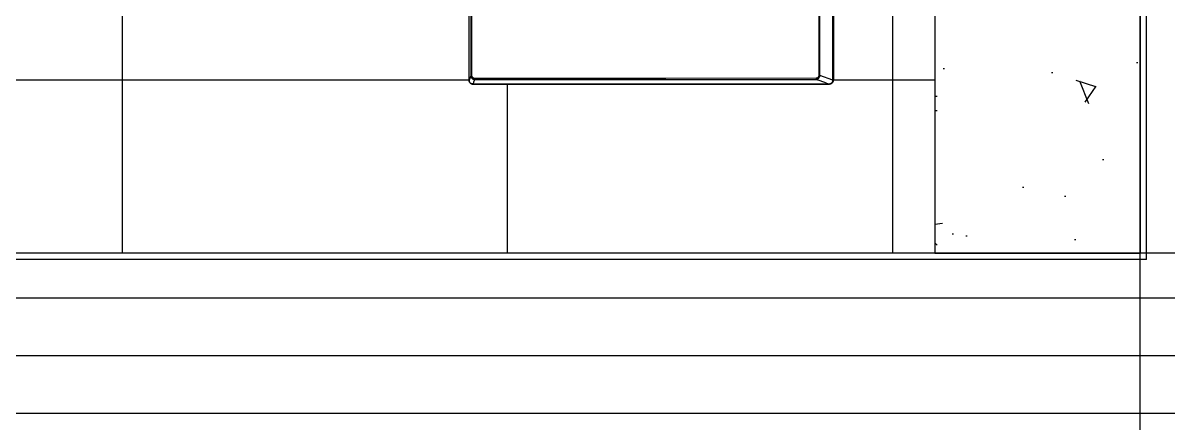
# Model space of a CAD drawing. Header units: millimetres. Extents: x 7086022 to 7120578, y 229555 to 276126.
# Drawn here: x 7104863 to 7105755, y 244232 to 244545 of the extents above; entities that cross this region are included whole.
import ezdxf
from ezdxf.xclip import XClip

# ---------------------------------------------------------------- set-up
doc = ezdxf.new("R2010")
doc.units = ezdxf.units.MM
doc.header["$LTSCALE"] = 100
doc.header["$XCLIPFRAME"] = 2
doc.linetypes.add('U-84C-EX$0$CEN', pattern=[62, 60, -1, 0, -1])
for name, color, linetype in [('AA-BORD-XREF', 15, 'Continuous'), ('BP', 7, 'Continuous'), ('U-84C-EX$0$CEN', 1, 'U-84C-EX$0$CEN'), ('U-84C-EX$0$FIN', 5, 'Continuous'), ('U-84C-EX$0$FUR_욕실', 6, 'Continuous'), ('U-84C-EX$0$HAT', 8, 'Continuous'), ('U-84C-EX$0$WAL', 3, 'Continuous')]:
    doc.layers.add(name, color=color, linetype=linetype)
for name, color, linetype, plot in [('Defpoint', 142, 'Continuous', False), ('U-84C-EX$0$Defpoint', 142, 'Continuous', False), ('U-84C-EX$0$MC', 152, 'Continuous', False)]:
    doc.layers.add(name, color=color, linetype=linetype, plot=plot)

# ---------------------------------------------------------------- blocks, each defined once
blk = doc.blocks.new('BORD-302')
at = {"layer": 'Defpoint'}
blk.add_lwpolyline([(-1670, 0), (0, 0), (0, -2270), (-1670, -2270)], close=True, dxfattribs=at)
blk = doc.blocks.new('U-84C-EX$0$대변기')
blk.add_wipeout([(22.25, 172.54), (8.91, 147.75), (6.75, 136.34), (0, 0), (6.75, -136.34), (8.91, -147.75), (22.08, -172.29), (48.75, -190.93), (71.39, -195), (166.78, -195), (163.87, -199.59), (211.56, -201.09), (211.59, -201.6), (211.81, -202.64), (212.51, -203.59), (213.12, -203.98), (214.15, -204.2), (220.75, -204.2), (220.75, -206.36), (211.68, -206.36), (211.16, -206.4), (210.27, -206.68), (209.31, -207.43), (208.75, -208.41), (208.59, -209.09), (208.56, -209.46), (208.57, -265.02), (208.68, -265.02), (208.78, -265.75), (209.15, -266.63), (209.44, -267.04), (210.11, -267.63), (210.66, -267.92), (211.05, -268.03), (211.75, -268.12), (489.29, -268.12), (490.39, -267.86), (490.87, -267.71), (491.45, -267.22), (492.01, -266.5), (492.24, -265.95), (492.34, -265.59), (492.39, -265), (492.39, -209.47), (492.27, -208.62), (492.05, -208.04), (491.65, -207.42), (491.18, -206.97), (490.66, -206.65), (490.05, -206.44), (489.56, -206.38), (489.29, -206.36), (294.65, -206.36), (294.65, -204.2), (299.37, -204.2), (299.93, -204.14), (300.82, -203.77), (301.13, -203.53), (301.57, -203.01), (301.8, -202.57), (301.98, -201.86), (301.98, -201.81), (356.76, -202.11), (409.65, -200.73), (451.07, -197.49), (521.76, -184.13), (558.83, -171.77), (607.51, -146.93), (640.32, -121.72), (666.4, -92.64), (682.86, -64.81), (689.37, -48.84), (694.46, -30.58), (696.68, -17.3), (697.46, -8.65), (697.7, 0.02), (696.02, 21.31), (691.27, 41.8), (683.34, 62.6), (669.05, 87.71), (652.78, 108.07), (630.64, 128.96), (599.08, 150.93), (558.2, 170.85), (516.94, 184.22), (478.6, 192.5), (440.58, 197.36), (409.56, 199.56), (375.33, 200.69), (311.09, 200.7), (281.72, 200.87), (251.35, 200.76), (223.33, 200.38), (188.29, 199.95), (182.4, 198.16), (177.52, 194.77), (79.8, 195), (40.7, 194.57), (37.25, 193.23), (37.25, 185.31)]).dxf.layer = 'U-84C-EX$0$FUR_욕실'
at = {"layer": 'U-84C-EX$0$FUR_욕실'}
for p, q in [((208.56, -209.46, 0), (208.56, -264.92, 0)), ((208.57, -209.46, 0), (208.57, -264.92, 0)), ((208.68, -209.46, 0), (208.68, -265.02, 0)), ((208.73, -209.46, 0), (208.73, -265.02, 0)), ((208.9, -265, 0), (208.9, -209.47, 0)), ((208.99, -209.47, 0), (208.99, -265, 0)), ((219.14, -261.37, 0), (219.14, -209.47, 0)), ((219.98, -209.47, 0), (219.98, -261.37, 0)), ((490.14, -261.59, 0), (490.14, -209.47, 0)), ((490.97, -209.47, 0), (490.97, -261.59, 0)), ((492.39, -265, 0), (492.39, -209.47, 0)), ((492.39, -265, 0), (492.39, -209.47, 0)), ((208.57, -264.92, 0), (208.56, -264.92, 0)), ((208.57, -264.92, 0), (208.57, -265.02, 0)), ((208.68, -265.02, 0), (208.57, -265.02, 0)), ((208.73, -265.02, 0), (208.9, -265.02, 0)), ((208.9, -265.02, 0), (208.9, -265, 0)), ((208.99, -265, 0), (219.14, -261.37, 0)), ((209.58, -267.21, 0), (209.47, -267.21, 0)), ((214.53, -267.08, 0), (211.93, -268.01, 0)), ((214.53, -267.08, 0), (221.07, -264.74, 0)), ((221.83, -264.47, 0), (221.07, -264.74, 0)), ((221.83, -264.47, 0), (221.83, -264.47, 0)), ((487.98, -264.53, 0), (488.13, -264.89, 0)), ((488.13, -264.89, 0), (488.41, -265.57, 0)), ((488.81, -266.53, 0), (489.03, -267.08, 0)), ((489.03, -267.08, 0), (489.41, -267.99, 0)), ((490.97, -261.59, 0), (490.97, -261.59, 0)), ((490.97, -261.59, 0), (492.39, -265, 0)), ((492.39, -265, 0), (492.39, -265, 0)), ((492.39, -265, 0), (492.39, -265, 0)), ((492.39, -265.02, 0), (492.39, -265.03, 0)), ((211.75, -268.12, 0), (211.65, -268.12, 0)), ((211.88, -268.03, 0), (211.75, -268.07, 0)), ((211.75, -268.07, 0), (489.29, -268.07, 0)), ((211.75, -268.12, 0), (489.29, -268.12, 0)), ((211.88, -268.03, 0), (211.89, -268.01, 0)), ((211.92, -268.03, 0), (211.88, -268.03, 0)), ((211.92, -268.03, 0), (211.93, -268.01, 0)), ((489.41, -268.03, 0), (489.29, -268.07, 0)), ((489.41, -268.03, 0), (489.39, -268.03, 0)), ((490.39, -267.86, 0), (490.51, -267.82, 0))]:
    blk.add_line(p, q, dxfattribs=at)
at = {"layer": 'U-84C-EX$0$FUR_욕실', "elevation": 0, "flags": 128}
for points in [[(208.99, -265), (208.97, -265), (208.96, -265), (208.94, -265), (208.93, -265), (208.92, -265), (208.91, -265), (208.9, -265), (208.9, -265)], [(219.14, -261.37), (219.23, -261.37), (219.32, -261.37), (219.42, -261.37), (219.53, -261.37), (219.64, -261.37), (219.75, -261.37), (219.87, -261.37), (219.98, -261.37)], [(221.93, -263.52), (339.15, -263.56), (398.71, -263.59), (458.27, -263.62), (488.06, -263.64)], [(489.39, -268.03), (380.66, -268.03), (350.65, -268.03), (230.61, -268.03), (211.92, -268.03)], [(211.93, -268.01), (212.54, -268.01), (215, -268.01), (224.83, -268.01), (264.14, -268.01), (342.77, -268), (416.09, -268), (489.41, -267.99)]]:
    blk.add_lwpolyline(points, dxfattribs=at)
at = {"layer": 'U-84C-EX$0$FUR_욕실'}
for centre, radius, start, end in [((209.01, -262.54, 0), 2.48, 267.50862, 269.61675), ((489.38, -267.98, 0), 0.0552, 309.18067, 353.23645)]:
    blk.add_arc(centre, radius, start, end, dxfattribs=at)
for points, knots in [([(208.68, -265.02, 0), (208.72, -265.43, 0), (208.81, -266.25, 0), (209.32, -266.89, 0), (209.58, -267.21, 0)], [0, 0, 0, 0, 0.499999, 1, 1, 1, 1]), ([(208.73, -265.02, 0), (208.77, -265.37, 0), (208.83, -266.05, 0), (209.36, -266.97, 0), (210.12, -267.66, 0), (210.97, -268.02, 0), (211.53, -268.06, 0), (211.75, -268.07, 0)], [0, 0, 0, 0, 0.215081, 0.429771, 0.644427, 0.859107, 1, 1, 1, 1]), ([(211.88, -268.03, 0), (211.88, -268.03, 0), (211.77, -268.03, 0), (211.33, -268, 0), (210.56, -267.78, 0), (209.96, -267.35, 0), (209.44, -266.8, 0), (209.03, -266.11, 0), (208.9, -265.38, 0), (208.9, -265.02, 0), (208.9, -265.02, 0)], [0, 0, 0, 0, 0.000013, 0.071612, 0.285836, 0.500053, 0.54032, 0.770601, 0.999987, 1, 1, 1, 1]), ([(208.99, -265, 0), (208.99, -265, 0), (208.99, -265.01, 0), (208.99, -265.02, 0), (208.99, -265.03, 0)], [0, 0, 0, 0, 0.0021313, 1, 1, 1, 1]), ([(208.99, -265.03, 0), (209.03, -265.38, 0), (209.11, -266.08, 0), (209.52, -266.75, 0), (210.02, -267.3, 0), (210.6, -267.73, 0), (211.35, -267.98, 0), (211.78, -268, 0), (211.89, -268.01, 0)], [0, 0, 0, 0, 0.228195, 0.457176, 0.497266, 0.711344, 0.927279, 1, 1, 1, 1]), ([(209.58, -267.21, 0), (209.89, -267.47, 0), (210.53, -267.99, 0), (211.35, -268.08, 0), (211.75, -268.12, 0)], [0, 0, 0, 0, 0.500005, 1, 1, 1, 1]), ([(221.83, -264.47, 0), (221.83, -264.47, 0), (221.68, -264.46, 0), (221.23, -264.37, 0), (220.52, -264.01, 0), (219.95, -263.47, 0), (219.51, -262.82, 0), (219.23, -262.16, 0), (219.15, -261.6, 0), (219.14, -261.37, 0), (219.14, -261.37, 0)], [0, 0, 0, 0, 0.000013, 0.107828, 0.327304, 0.532216, 0.62767, 0.849595, 0.999987, 1, 1, 1, 1]), ([(219.98, -261.37, 0), (219.99, -261.54, 0), (220.02, -261.96, 0), (220.23, -262.45, 0), (220.57, -262.91, 0), (221, -263.28, 0), (221.51, -263.49, 0), (221.83, -263.51, 0), (221.93, -263.52, 0)], [0, 0, 0, 0, 0.156119, 0.388644, 0.488121, 0.696829, 0.906124, 1, 1, 1, 1]), ([(221.93, -263.52, 0), (221.93, -263.62, 0), (221.93, -263.83, 0), (221.91, -264.12, 0), (221.87, -264.35, 0), (221.84, -264.43, 0), (221.83, -264.47, 0)], [0, 0, 0, 0, 0.25, 0.5, 0.75, 1, 1, 1, 1]), ([(487.98, -264.53, 0), (487.32, -264.53, 0), (484.02, -264.53, 0), (470.18, -264.52, 0), (414.82, -264.51, 0), (329.4, -264.49, 0), (254.52, -264.48, 0), (221.83, -264.47, 0), (221.83, -264.47, 0)], [0, 0, 0, 0, 0.007429, 0.037145, 0.15601, 0.631471, 1, 1, 1, 1, 1]), ([(490.97, -261.59, 0), (490.97, -261.59, 0), (490.96, -261.78, 0), (490.89, -262.31, 0), (490.53, -263.12, 0), (489.84, -263.87, 0), (488.97, -264.37, 0), (488.31, -264.51, 0), (487.98, -264.53, 0), (487.98, -264.53, 0)], [0, 0, 0, 0, 0.000013, 0.126605, 0.350795, 0.569711, 0.782634, 0.999987, 1, 1, 1, 1]), ([(488.06, -263.64, 0), (488.29, -263.62, 0), (488.76, -263.57, 0), (489.39, -263.21, 0), (489.87, -262.67, 0), (490.11, -262.09, 0), (490.13, -261.72, 0), (490.14, -261.59, 0)], [0, 0, 0, 0, 0.217917, 0.435576, 0.658512, 0.880199, 1, 1, 1, 1]), ([(488.81, -266.53, 0), (488.73, -266.35, 0), (488.6, -266.03, 0), (488.47, -265.71, 0), (488.41, -265.57, 0)], [0, 0, 0, 0, 0.56, 1, 1, 1, 1]), ([(492.39, -265.02, 0), (492.39, -265.02, 0), (492.39, -265.13, 0), (492.37, -265.58, 0), (492.15, -266.35, 0), (491.69, -267, 0), (491.11, -267.53, 0), (490.41, -267.91, 0), (489.74, -268.03, 0), (489.41, -268.03, 0), (489.41, -268.03, 0)], [0, 0, 0, 0, 0.000013, 0.071433, 0.285685, 0.499925, 0.571309, 0.787518, 0.999987, 1, 1, 1, 1]), ([(489.43, -267.99, 0), (489.76, -267.95, 0), (490.42, -267.88, 0), (491.1, -267.48, 0), (491.67, -266.97, 0), (492.13, -266.33, 0), (492.36, -265.58, 0), (492.38, -265.14, 0), (492.39, -265.03, 0)], [0, 0, 0, 0, 0.212362, 0.427936, 0.499095, 0.713055, 0.928022, 1, 1, 1, 1]), ([(490.45, -267.86, 0), (490.5, -267.85, 0), (490.89, -267.77, 0), (491.19, -267.48, 0), (491.45, -267.22, 0)], [0, 0, 0, 0, 0.119189, 1, 1, 1, 1]), ([(492.39, -265.03, 0), (492.39, -265.02, 0), (492.39, -265.01, 0), (492.39, -265, 0), (492.39, -265, 0)], [0, 0, 0, 0, 0.9976675, 1, 1, 1, 1]), ([(492.39, -265, 0), (492.39, -265, 0), (492.39, -265.01, 0), (492.39, -265.02, 0), (492.39, -265.02, 0)], [0, 0, 0, 0, 0.000972, 1, 1, 1, 1]), ([(211.89, -268.01, 0), (211.89, -268.01, 0), (211.9, -268.01, 0), (211.92, -268.01, 0), (211.93, -268.01, 0), (211.93, -268.01, 0)], [0, 0, 0, 0, 0.00074, 0.998334, 1, 1, 1, 1]), ([(489.29, -268.07, 0), (489.64, -268.06, 0), (490.03, -268.06, 0), (490.35, -267.87, 0), (490.38, -267.85, 0)], [0, 0, 0, 0, 0.903191, 1, 1, 1, 1]), ([(489.41, -267.99, 0), (489.41, -267.99, 0), (489.42, -267.99, 0), (489.43, -267.99, 0), (489.43, -267.99, 0)], [0, 0, 0, 0, 0.002488, 1, 1, 1, 1])]:
    blk.add_open_spline(points, degree=3, knots=knots, dxfattribs=at)
for points in [[(488.06, -263.64, 0), (488.06, -263.73, 0), (488.05, -263.91, 0), (488.04, -264.16, 0), (488.01, -264.38, 0), (487.99, -264.48, 0), (487.98, -264.53, 0)], [(490.14, -261.59, 0), (490.24, -261.59, 0), (490.44, -261.59, 0), (490.69, -261.59, 0), (490.88, -261.59, 0), (490.94, -261.59, 0), (490.97, -261.59, 0)], [(489.39, -268.03, 0), (489.4, -268.02, 0), (489.4, -268.02, 0), (489.41, -268, 0), (489.41, -267.99, 0)]]:
    blk.add_open_spline(points, degree=3, dxfattribs=at)
blk = doc.blocks.new('U-84C-EX$0$A$Ce93e362f')
at = {"layer": 'U-84C-EX$0$HAT'}
h = blk.add_hatch(dxfattribs=at)
h.set_pattern_fill('_USER', color=256, scale=300, angle=180, double=1, pattern_type=0)
h.set_pattern_definition([(180, (1240, -8e-07), (-4e-14, -300), []), (270, (1240, -8e-07), (300, -6e-14), [])])
h.paths.add_polyline_path([(1440, 1450), (0, 1450), (0, 0), (1440, 0)])
at = {"layer": 'U-84C-EX$0$Defpoint'}
blk.add_lwpolyline([(0, 2200), (1600, 2200), (1600, 0), (0, 0)], close=True, dxfattribs=at)
at = {"layer": 'U-84C-EX$0$FUR_욕실', "xscale": -1}
blk.add_blockref('U-84C-EX$0$대변기', (1569.49, 399.99), dxfattribs=at)
at = {"layer": 'U-84C-EX$0$HAT'}
h = blk.add_hatch(dxfattribs=at)
h.set_pattern_fill('AR-CONC', color=252, angle=90)
h.set_pattern_definition([(140, (805830.75, -2615083.35), (15.9390865, 182.184669), [19.05, -209.55]), (85, (805830.75, -2615083.35), (-191.056845, -35.24342), [15.24, -167.640584]), (190.4514444, (805832.07, -2615068.17), (-175.117751, 146.941248), [16.190009, -178.090245]), (136.1842, (805779.95, -2615083.35), (42.04233, 271.07904), [28.575, -314.325]), (186.635557, (805783.45, -2615060.76), (-247.426123, 237.404135), [24.285023, -267.135608]), (81.184151, (805779.95, -2615083.35), (-247.426123, 237.404135), [22.859967, -251.459732]), (111, (805792.65, -2615057.95), (102.265199, 151.614391), [19.05, -209.55]), (56, (805792.65, -2615057.95), (-184.187966, 61.802029), [15.24, -167.64]), (161.451445, (805801.17, -2615045.32), (-81.922768, 213.41642), [16.190009, -178.089938]), (127.4999997, (805830.746, -2615083.35), (-84.5550389, 3.0886037), [0, -165.608, 0, -170.18, 0, -168.275]), (97.4999997, (805830.75, -2615083.35), (-100.1805745, 66.819663), [0, -97.028, 0, -161.798, 0, -64.135]), (57.4999997, (805830.746, -2615139.993), (5.7287447, 135.5905951), [0, -63.5, 0, -198.12, 0, -262.89]), (47.4999997, (805830.75, -2615165.39), (-25.4264903, 148.1291815), [0, -82.55, 0, -131.572, 0, -186.69])])
h.paths.add_polyline_path([(1600, 1450), (1440, 1450), (1440, 0), (1600, 0)])
at = {"layer": 'U-84C-EX$0$FUR_욕실'}
blk.add_lwpolyline([(1600, 1450), (1440, 1450), (1440, 0), (1600, 0)], close=True, dxfattribs=at)
blk = doc.blocks.new('U-84C-EX')
at = {"layer": 'U-84C-EX$0$CEN'}
blk.add_line((-145, -3110), (6715, -3110), dxfattribs=at)
at = {"layer": 'U-84C-EX$0$FIN'}
for q in [(230, -825), (1975, -3035)]:
    blk.add_line((230, -3035), q, dxfattribs=at)
at = {"layer": 'U-84C-EX$0$MC'}
for p, q in [((235, -3310), (235, 200)), ((-145, -3030), (2115, -3030))]:
    blk.add_line(p, q, dxfattribs=at)
at = {"layer": 'U-84C-EX$0$WAL'}
for p, q in [((200, -3065), (2205, -3065)), ((110, -3155), (2205, -3155))]:
    blk.add_line(p, q, dxfattribs=at)
at = {"layer": 'U-84C-EX$0$FUR_욕실', "xscale": -1}
blk.add_blockref('U-84C-EX$0$A$Ce93e362f', (1835, -3030), dxfattribs=at)

msp = doc.modelspace()

# ---------------------------------------------------------------- block references
at = {"layer": 'AA-BORD-XREF'}
msp.add_blockref('BORD-302', (7105768.06, 246599.92), dxfattribs=at)

# ---------------------------------------------------------------- next in the draw order: block references
at = {"layer": 'BP'}
ref = msp.add_blockref('U-84C-EX', (7105968.06, 247394.92), dxfattribs=dict(at, xscale=-1))
XClip(ref).set_block_clipping_path([(17025, -7770.1978698203), (17025, 3020.0000000003), (4145.7978996243, 3020.0000000003), (4145.7978996253, 325.0000000014), (-145.0000000028, 325.0000000014), (-145.0000000028, -7770.1978698203)])

doc.saveas('drawing.dxf')
